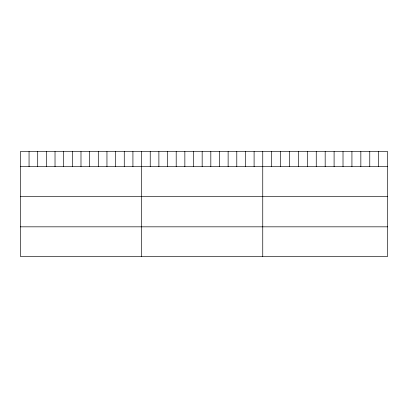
<?xml version="1.0" encoding="UTF-8"?>
<svg xmlns="http://www.w3.org/2000/svg" width="408" height="408" viewBox="0 0 408 408"><rect width="100%" height="100%" fill="white"/><g stroke="black" fill="none" stroke-linecap="round" stroke-linejoin="round"><path stroke-width="0.61" d="M387.6 166.683L387.6 256.459L20.4 256.459L20.4 151.541L387.6 151.541L387.6 166.683L20.4 166.683M20.4 196.309L387.6 196.309M20.4 226.833L387.6 226.833M378.68 151.541L378.68 166.683M369.765 151.541L369.765 166.683M360.845 151.541L360.845 166.683M351.931 151.541L351.931 166.683M343.011 151.541L343.011 166.683M334.096 151.541L334.096 166.683M325.176 151.541L325.176 166.683M316.256 151.541L316.256 166.683M307.341 151.541L307.341 166.683M298.421 151.541L298.421 166.683M289.507 151.541L289.507 166.683M280.587 151.541L280.587 166.683M271.672 151.541L271.672 166.683M262.752 151.541L262.752 256.459M254.097 151.541L254.097 166.683M245.443 151.541L245.443 166.683M236.788 151.541L236.788 166.683M228.128 151.541L228.128 166.683M219.473 151.541L219.473 166.683M210.819 151.541L210.819 166.683M202.164 151.541L202.164 166.683M193.509 151.541L193.509 166.683M184.855 151.541L184.855 166.683M176.2 151.541L176.2 166.683M167.54 151.541L167.54 166.683M158.885 151.541L158.885 166.683M150.231 151.541L150.231 166.683M141.576 151.541L141.576 256.459M132.921 151.541L132.921 166.683M124.267 151.541L124.267 166.683M115.612 151.541L115.612 166.683M106.952 151.541L106.952 166.683M98.297 151.541L98.297 166.683M89.643 151.541L89.643 166.683M80.988 151.541L80.988 166.683M72.333 151.541L72.333 166.683M63.679 151.541L63.679 166.683M55.024 151.541L55.024 166.683M46.364 151.541L46.364 166.683M37.709 151.541L37.709 166.683M29.055 151.541L29.055 166.683"/></g></svg>
